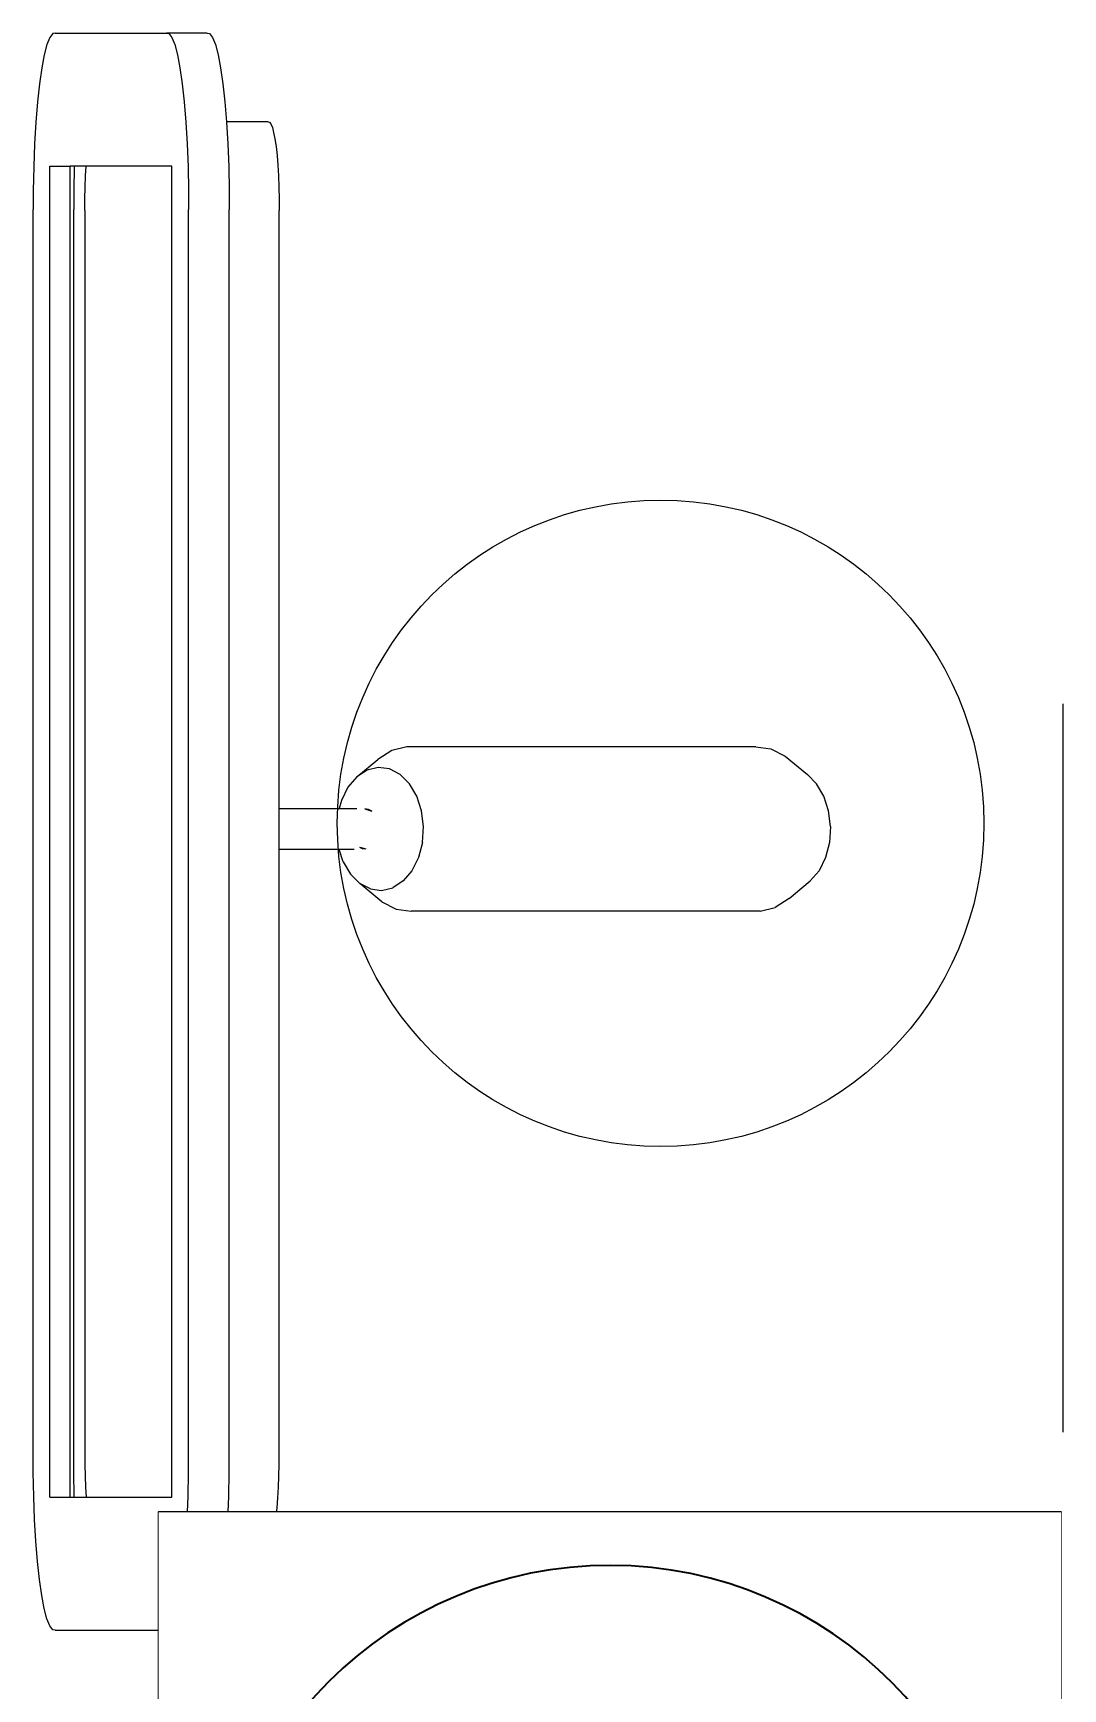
# Model space of a CAD drawing. Header units: metres. Extents: x -17 to 101, y 0 to 79.
# Drawn here: x 61.402 to 61.72, y 23.789 to 24.3 of the extents above; entities that cross this region are included whole.
import ezdxf

# ---------------------------------------------------------------- set-up
doc = ezdxf.new("R2010")
doc.units = ezdxf.units.M
doc.set_wipeout_variables(frame=1)
doc.linetypes.add('CONTINUA', pattern=[0])
doc.linetypes.add('HIDDEN2', pattern=[0.1875, 0.125, -0.0625])
doc.layers.add('Cotas varias El', color=253, linetype='Continuous', lineweight=13)
doc.layers.add('TOMACORRIENTE', color=5, linetype='HIDDEN2', lineweight=30)
doc.styles.add('style1', font='arial.ttf', dxfattribs={"height": 0.35})

# ---------------------------------------------------------------- blocks, each defined once
blk = doc.blocks.new('TOMACORRIENTE EN PISO')
at = {"layer": 'TOMACORRIENTE', "linetype": 'CONTINUA', "lineweight": 25}
blk.add_lwpolyline([(-0.16625, -0.16625), (0.16625, -0.16625), (0.16625, 0.16625), (-0.16625, 0.16625)], close=True, dxfattribs=at)
at = {"layer": 'TOMACORRIENTE', "color": 5, "linetype": 'CONTINUA', "style": 'style1', "text_generation_flag": 4}
blk.add_text('T', height=0.14665, rotation=179.88285, dxfattribs=at).set_placement((0.29589, -0.25133))
at = {"linetype": 'CONTINUA', "lineweight": 25}
blk.add_wipeout([(-0.16625, -0.16625), (0.16625, -0.16625), (0.16625, 0.16625), (-0.16625, 0.16625)], dxfattribs=at).dxf.layer = 'TOMACORRIENTE'
at = {"layer": 'TOMACORRIENTE', "color": 5, "linetype": 'CONTINUA', "lineweight": 25}
for p, q in [((-0.14205, 0.03643), (0.1422, 0.03585)), ((-0.14295, -0.03275), (0.14281, -0.03333))]:
    blk.add_line(p, q, dxfattribs=at)
blk.add_ellipse((0, 0), major_axis=(0.10391, 0.10348), ratio=1, start_param=5.497787, end_param=11.780972, dxfattribs=at)

msp = doc.modelspace()

# ---------------------------------------------------------------- linework, layer by layer
at = {"layer": 'Cotas varias El'}
for p, q in [((61.40794, 24.29996), (61.40702, 24.29876)), ((61.40867, 24.30009), (61.40794, 24.29996)), ((61.40867, 24.30009), (61.44302, 24.30009)), ((61.45558, 24.30009), (61.44302, 24.30009)), ((61.44302, 24.30009), (61.44375, 24.29996)), ((61.44375, 24.29996), (61.44467, 24.29876)), ((61.45558, 24.30009), (61.45631, 24.29996)), ((61.45631, 24.29996), (61.45723, 24.29876)), ((61.40613, 24.29656), (61.40529, 24.29341)), ((61.40702, 24.29876), (61.40613, 24.29656)), ((61.44467, 24.29876), (61.44556, 24.29656)), ((61.44556, 24.29656), (61.4464, 24.29341)), ((61.45723, 24.29876), (61.45812, 24.29656)), ((61.45812, 24.29656), (61.45896, 24.29341)), ((61.40529, 24.29341), (61.40451, 24.28935)), ((61.4464, 24.29341), (61.44718, 24.28935)), ((61.45896, 24.29341), (61.45974, 24.28935)), ((61.40451, 24.28935), (61.4038, 24.28446)), ((61.44718, 24.28935), (61.44789, 24.28446)), ((61.45974, 24.28935), (61.46044, 24.28446)), ((61.4038, 24.28446), (61.40319, 24.27885)), ((61.44789, 24.28446), (61.4485, 24.27885)), ((61.46044, 24.28446), (61.46105, 24.27885)), ((61.40319, 24.27885), (61.40269, 24.27262)), ((61.4485, 24.27885), (61.449, 24.27262)), ((61.46105, 24.27885), (61.46156, 24.27269)), ((61.40269, 24.27262), (61.40229, 24.26588)), ((61.449, 24.27262), (61.4494, 24.26588)), ((61.47438, 24.27269), (61.46156, 24.27269)), ((61.46156, 24.27269), (61.46156, 24.27262)), ((61.46156, 24.27262), (61.46196, 24.26588)), ((61.47438, 24.27269), (61.47483, 24.2726)), ((61.47483, 24.2726), (61.47528, 24.27202)), ((61.47528, 24.27202), (61.47571, 24.27095)), ((61.47571, 24.27095), (61.47612, 24.26941)), ((61.47612, 24.26941), (61.47651, 24.26742)), ((61.40229, 24.26588), (61.40202, 24.25878)), ((61.4494, 24.26588), (61.44967, 24.25878)), ((61.46196, 24.26588), (61.46223, 24.25878)), ((61.47651, 24.26742), (61.47685, 24.26504)), ((61.47685, 24.26504), (61.47715, 24.2623)), ((61.40699, 23.84796), (61.40699, 24.25898)), ((61.40699, 24.25898), (61.41327, 24.25898)), ((61.41327, 23.84796), (61.41327, 24.25898)), ((61.41458, 24.25898), (61.41327, 24.25898)), ((61.41458, 24.25898), (61.41457, 24.25878)), ((61.41823, 24.25898), (61.41458, 24.25898)), ((61.41805, 24.25597), (61.41823, 24.25898)), ((61.4447, 24.25898), (61.41823, 24.25898)), ((61.4447, 23.84796), (61.4447, 24.25898)), ((61.47715, 24.2623), (61.47739, 24.25926)), ((61.47739, 24.25926), (61.47759, 24.25597)), ((61.40202, 24.25878), (61.40187, 24.25143)), ((61.41457, 24.25878), (61.41442, 24.25143)), ((61.41792, 24.2525), (61.41805, 24.25597)), ((61.44967, 24.25878), (61.44982, 24.25143)), ((61.46223, 24.25878), (61.46238, 24.25143)), ((61.47759, 24.25597), (61.47772, 24.2525)), ((61.40187, 24.25143), (61.40185, 24.24559)), ((61.41442, 24.25143), (61.41441, 24.24559)), ((61.41783, 24.24528), (61.41784, 24.24891)), ((61.41784, 24.24891), (61.41792, 24.2525)), ((61.44982, 24.25143), (61.44984, 24.24559)), ((61.46238, 24.25143), (61.4624, 24.24559)), ((61.47772, 24.2525), (61.47779, 24.24891)), ((61.47779, 24.24891), (61.4778, 24.24528)), ((61.40185, 23.86135), (61.40185, 24.24559)), ((61.41441, 23.86135), (61.41441, 24.24559)), ((61.41783, 24.24528), (61.41783, 23.86166)), ((61.44984, 23.86135), (61.44984, 24.24559)), ((61.4624, 23.86135), (61.4624, 24.24559)), ((61.4778, 24.06058), (61.4778, 24.24528)), ((61.50176, 24.07036), (61.50832, 24.07577)), ((61.51257, 24.07855), (61.50832, 24.07577)), ((61.5172, 24.07968), (61.51257, 24.07855)), ((61.62496, 24.07968), (61.5172, 24.07968)), ((61.62496, 24.07968), (61.62963, 24.07907)), ((61.62963, 24.07907), (61.63403, 24.07678)), ((61.63403, 24.07678), (61.6409, 24.07111)), ((61.50176, 24.07036), (61.49906, 24.06718)), ((61.50494, 24.07243), (61.50176, 24.07036)), ((61.50839, 24.07328), (61.50494, 24.07243)), ((61.51189, 24.07283), (61.50839, 24.07328)), ((61.51518, 24.07111), (61.51189, 24.07283)), ((61.51804, 24.06825), (61.51518, 24.07111)), ((61.64376, 24.06825), (61.6409, 24.07111)), ((61.49906, 24.06718), (61.49704, 24.06313)), ((61.52028, 24.06444), (61.51804, 24.06825)), ((61.64601, 24.06444), (61.64376, 24.06825)), ((61.4778, 24.06058), (61.4946, 24.06058)), ((61.4778, 24.04798), (61.4778, 24.06058)), ((61.4946, 24.06058), (61.49637, 24.06058)), ((61.49704, 24.06313), (61.49637, 24.06058)), ((61.49637, 24.06058), (61.50177, 24.06058)), ((61.50426, 24.06048), (61.50647, 24.05977)), ((61.5054, 24.06033), (61.50426, 24.06048)), ((61.50647, 24.05977), (61.5054, 24.06033)), ((61.52175, 24.05994), (61.52028, 24.06444)), ((61.52235, 24.05505), (61.52175, 24.05994)), ((61.64748, 24.05994), (61.64601, 24.06444)), ((61.64807, 24.05505), (61.64748, 24.05994)), ((61.52203, 24.05011), (61.52235, 24.05505)), ((61.64807, 24.05505), (61.64775, 24.05011)), ((61.52203, 24.05011), (61.52082, 24.04546)), ((61.64775, 24.05011), (61.64654, 24.04546)), ((61.49478, 24.04798), (61.4778, 24.04798)), ((61.4778, 23.86166), (61.4778, 24.04798)), ((61.49632, 24.04798), (61.49478, 24.04798)), ((61.49757, 24.04415), (61.49632, 24.04798)), ((61.501, 24.04798), (61.49632, 24.04798)), ((61.50264, 24.0487), (61.50347, 24.04826)), ((61.50269, 24.04873), (61.50461, 24.04812)), ((61.50347, 24.04826), (61.50461, 24.04812)), ((61.52082, 24.04546), (61.5188, 24.04141)), ((61.64654, 24.04546), (61.64452, 24.04141)), ((61.49757, 24.04415), (61.49981, 24.04034)), ((61.50268, 24.03748), (61.49981, 24.04034)), ((61.5188, 24.04141), (61.5161, 24.03824)), ((61.64452, 24.04141), (61.64182, 24.03824)), ((61.50955, 24.03181), (61.50268, 24.03748)), ((61.50597, 24.03577), (61.50268, 24.03748)), ((61.50597, 24.03577), (61.50946, 24.03532)), ((61.50946, 24.03532), (61.51292, 24.03616)), ((61.5161, 24.03824), (61.51292, 24.03616)), ((61.63526, 24.03282), (61.64182, 24.03824)), ((61.50955, 24.03181), (61.51395, 24.02952)), ((61.51395, 24.02952), (61.51862, 24.02892)), ((61.62638, 24.02892), (61.51862, 24.02892)), ((61.62638, 24.02892), (61.63101, 24.03004)), ((61.63526, 24.03282), (61.63101, 24.03004)), ((61.40187, 23.85551), (61.40185, 23.86135)), ((61.41442, 23.85551), (61.41441, 23.86135)), ((61.41783, 23.86166), (61.41784, 23.85803)), ((61.44982, 23.85551), (61.44984, 23.86135)), ((61.46238, 23.85551), (61.4624, 23.86135)), ((61.47779, 23.85803), (61.4778, 23.86166)), ((61.40202, 23.84817), (61.40187, 23.85551)), ((61.41457, 23.84817), (61.41442, 23.85551)), ((61.41784, 23.85803), (61.41792, 23.85445)), ((61.44967, 23.84817), (61.44982, 23.85551)), ((61.46223, 23.84817), (61.46238, 23.85551)), ((61.47772, 23.85445), (61.47779, 23.85803)), ((61.41792, 23.85445), (61.41805, 23.85098)), ((61.41805, 23.85098), (61.41823, 23.84796)), ((61.47739, 23.84769), (61.47759, 23.85098)), ((61.47759, 23.85098), (61.47772, 23.85445)), ((61.40229, 23.84106), (61.40202, 23.84817)), ((61.40699, 23.84796), (61.41327, 23.84796)), ((61.41327, 23.84796), (61.41458, 23.84796)), ((61.41458, 23.84796), (61.41457, 23.84817)), ((61.41458, 23.84796), (61.41823, 23.84796)), ((61.41823, 23.84796), (61.4447, 23.84796)), ((61.4494, 23.84106), (61.44967, 23.84817)), ((61.46196, 23.84106), (61.46223, 23.84817)), ((61.47715, 23.84465), (61.47739, 23.84769)), ((61.40269, 23.83433), (61.40229, 23.84106)), ((61.449, 23.83433), (61.4494, 23.84106)), ((61.46156, 23.83433), (61.46196, 23.84106)), ((61.47651, 23.83952), (61.47685, 23.84191)), ((61.47685, 23.84191), (61.47715, 23.84465)), ((61.47483, 23.83434), (61.47528, 23.83493)), ((61.47528, 23.83493), (61.47571, 23.836)), ((61.47571, 23.836), (61.47612, 23.83754)), ((61.47612, 23.83754), (61.47651, 23.83952)), ((61.40319, 23.8281), (61.40269, 23.83433)), ((61.4485, 23.8281), (61.449, 23.83433)), ((61.46105, 23.8281), (61.46156, 23.83426)), ((61.46156, 23.83426), (61.46156, 23.83433)), ((61.47438, 23.83426), (61.46156, 23.83426)), ((61.47438, 23.83426), (61.47483, 23.83434)), ((61.4038, 23.82248), (61.40319, 23.8281)), ((61.44789, 23.82248), (61.4485, 23.8281)), ((61.46044, 23.82248), (61.46105, 23.8281)), ((61.40451, 23.8176), (61.4038, 23.82248)), ((61.44718, 23.8176), (61.44789, 23.82248)), ((61.45974, 23.8176), (61.46044, 23.82248)), ((61.40529, 23.81354), (61.40451, 23.8176)), ((61.4464, 23.81354), (61.44718, 23.8176)), ((61.45896, 23.81354), (61.45974, 23.8176)), ((61.40613, 23.81038), (61.40529, 23.81354)), ((61.40702, 23.80819), (61.40613, 23.81038)), ((61.44467, 23.80819), (61.44556, 23.81038)), ((61.44556, 23.81038), (61.4464, 23.81354)), ((61.45723, 23.80819), (61.45812, 23.81038)), ((61.45812, 23.81038), (61.45896, 23.81354)), ((61.40794, 23.80699), (61.40702, 23.80819)), ((61.40867, 23.80686), (61.40794, 23.80699)), ((61.40867, 23.80686), (61.44302, 23.80686)), ((61.44302, 23.80686), (61.44375, 23.80699)), ((61.45558, 23.80686), (61.44302, 23.80686)), ((61.44375, 23.80699), (61.44467, 23.80819)), ((61.45558, 23.80686), (61.45631, 23.80699)), ((61.45631, 23.80699), (61.45723, 23.80819))]:
    msp.add_line(p, q, dxfattribs=at)
at = {"layer": 'Cotas varias El', "linetype": 'ByBlock'}
msp.add_line((61.7198, 24.09299), (61.7198, 23.86799), dxfattribs=at)
at = {"layer": 'Cotas varias El'}
msp.add_circle((61.59558, 24.05604), 0.09982, dxfattribs=at)

# ---------------------------------------------------------------- next in the draw order: block references
at = {"layer": 'TOMACORRIENTE', "lineweight": 25, "xscale": 0.8382000000000001, "yscale": 0.8382000000000001, "zscale": 0.8382000000000001}
msp.add_blockref('TOMACORRIENTE EN PISO', (61.57993, 23.70394, -0.04243), dxfattribs=at)

doc.saveas('drawing.dxf')
